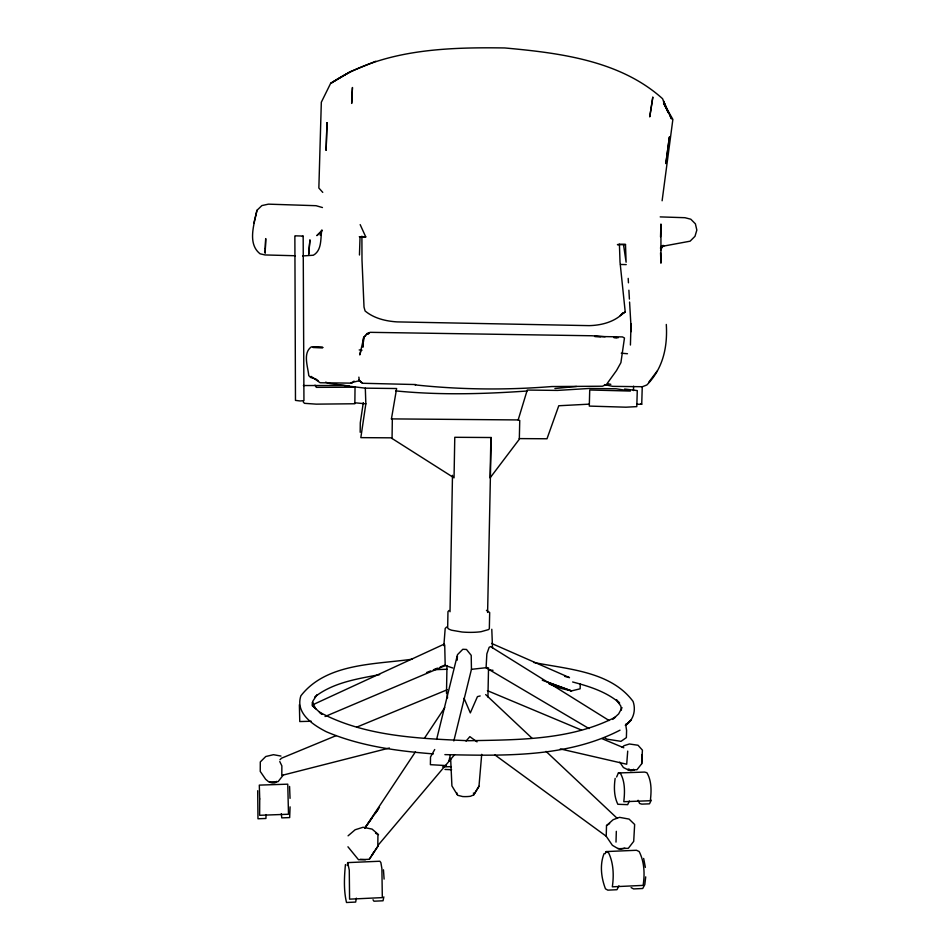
<?xml version="1.0" encoding="UTF-8"?>
<svg xmlns="http://www.w3.org/2000/svg" width="950" height="950" viewBox="0 0 950 950"><rect width="100%" height="100%" fill="white"/><g stroke="black" fill="none" stroke-linecap="round" stroke-linejoin="round"><path stroke-width="1.43" d="M303.169 236.182L303.941 400.639L300.093 400.971L295.474 400.389L294.868 236.123A10.557 0.618 1.5 0 1 295.604 235.838L302.753 236.051A10.592 0.629 1.5 0 1 302.409 236.455M312.324 704.852L312.348 702.371L315.792 708.807L312.218 705.494L321.955 714.376M257.699 790.721L257.973 818.769L265.917 818.472L266.083 814.566M360.181 432.274L360.287 422.821L363.292 402.669M391.436 418.891L518.166 419.936L519.745 420.482L519.317 439.244L490.069 477.909L490.889 437.522L454.777 437.297L454.041 477.85L392.053 438.484L392.326 419.437L391.436 418.891L396.625 388.526L365.311 388.158L343.461 385.498L303.371 385.546M446.488 693.31L446.987 665.511M450.015 611.764L452.485 475.297M487.611 612.441L491.209 437.439M487.932 697.062L488.537 667.814M290.082 806.847L289.667 817.582L281.77 817.879L281.295 813.722M580.272 683.715L580.141 688.797L571.508 690.911L561.497 688.512L549.148 684M606.219 836.238L606.516 825.586L613.13 819.707L619.507 817.344L629.078 819.09L634.648 824.469L633.709 841.356L628.342 848.303L618.189 848.73L612.382 845.298L606.219 836.238L494.974 754.977M630.42 345.028L631.038 323.76M616.004 842.092L616.324 831.321M633.46 390.581L633.591 386.199M636.643 404.296L641.725 404.213L642.259 386.591M619.744 762.126L623.402 767.517L628.389 769.999L636.987 769.714L641.701 763.741L641.986 754.573M660.535 236.906L660.939 224.022L660.939 263.162L660.547 252.854M359.456 255.004L360.038 236.966L359.302 236.716L365.75 236.906L360.169 224.616M666.294 324.449C667.707 347.154 662.981 368.493 646.855 384.976L642.402 386.721L612.714 386.353L604.509 384.596M299.381 704.734L299.761 721.549L311.244 721.252M457.176 660.203L457.425 656.046M322.454 207.539L316.017 205.699L268.423 204.155L261.879 205.58L256.951 210.33C254.279 223.986 247.119 243.58 260.062 253.792L265.014 254.944L295.391 255.752M443.852 645.703L445.182 628.52L446.619 627M456.855 792.811A13.953 4.536 1.2 0 0 458.09 795.387L462.65 796.551A13.906 4.513 1.1 0 0 470.511 796.266L473.777 794.829L478.978 786.279L481.709 754.336M363.197 344.363L362.936 347.166L363.636 337.523L367.306 333.367L370.262 332.334L591.992 335.766L605.091 336.763M363.458 341.572L363.636 337.523L365.738 335.635M641.701 763.741L642.414 750.144L638.032 745.251L629.422 743.992L624.055 745.679L622.214 747.413M321.682 230.506C320.447 238.877 321.991 250.254 313.358 255.229L302.634 255.942M312.574 704.781L312.978 700.946L317.086 694.664M645.715 876.862L644.801 884.64L642.722 888.499L633.614 888.927L631.121 887.621M615.161 778.371C613.89 786.968 613.949 796.361 617.856 804.282L627.665 804.662L629.363 801.016M365.311 388.158L365.845 403.833L360.834 437.641L391.162 437.831L392.053 438.484M345.432 864.571C344.244 877.052 343.603 890.328 346.512 902.5L355.668 902.072L356.345 898.142M347.237 865.533L347.676 862.612L379.869 861.234L380.879 862.612L381.9 868.656L382.316 897.619L349.576 899.151L349.279 870.081L347.676 862.612M627.712 751.094L626.703 764.227L560.298 748.921M383.848 896.859L383.04 900.778L373.932 901.206L373.017 899.781M256.951 210.33L253.876 223.036M448.899 760.998L450.3 755.262M453.827 740.941L471.449 669.334L471.212 655.346L466.474 649.456L462.793 649.289L457.508 654.657L436.62 739.421M321.67 230.221L320.328 235.291L321.456 231.183L316.872 235.624L322.24 230.244M360.774 351.251L359.777 354.932L363.838 337.381M518.166 419.936L527.25 390.058L557.413 390.414L589.404 388.455L616.087 388.776L630.373 391.056L589.724 389.987L589.297 406.089L625.979 407.194L636.797 406.624L637.272 390.593L624.613 389.025M604.141 853.468C599.592 864.583 601.219 877.847 605.471 888.832L607.81 890.15L616.966 889.711L618.937 885.851M662.114 200.771L672.873 119.379L663.539 103.123L668.871 113.644M616.633 776.969L618.403 772.956L644.575 772.077L646.891 772.706C651.795 781.031 651.451 791.421 650.322 800.731L623.794 801.705C624.839 792.371 625.207 782.052 620.576 773.597L618.403 772.956M605.162 853.729L606.171 851.568L636.488 850.274L639.16 851.544C644.421 861.793 644.884 874.154 643.126 885.388L612.334 886.825C613.961 875.556 613.581 863.289 608.653 852.851L606.171 851.568M660.571 250.349L663.064 245.29M651.284 800.209L649.479 803.842L641.773 804.127L639.611 803.474L638.091 800.268M622.036 707.667L618.628 713.925L613.724 718.402M434.708 749.514L430.516 756.996L430.386 764.679L446.061 765.569M478.978 786.279L473.777 794.829A13.965 4.548 1.1 0 0 473.361 793.048M347.949 846.794L358.518 859.75L369.301 859.287L378.361 845.559L371.723 855.404M369.301 859.287L373.884 852.174M283.088 775.259L278.136 781.613L268.791 781.921L265.62 779.261L260.241 771.412L260.3 761.936L265.762 756.521L273.457 754.692L280.951 756.057M364.907 827.996L415.423 751.854M424.377 738.34L444.754 707.643M364.954 828.008L371.782 818.342M375.202 813.521L377.767 809.887M364.931 827.854L379.466 807.346M648.601 382.411L657.115 371.117M454.67 754.597L377.803 845.583L377.946 834.646L375.547 833.15M466.058 741.119L469.858 736.63L477.031 741.879M449.041 610.458L447.961 611.681L447.676 627.487A20.841 4.382 1.1 0 0 451.618 630.218L462.044 632.011A20.841 4.382 1.1 0 0 481.056 631.703L488.431 629.624A20.841 4.382 1.1 0 0 489.345 628.318L489.678 612.512L486.436 610.339M623.129 312.562L620.279 315.614L625.219 311.909L620.018 262.058L619.424 244.304L625.492 244.482L626.109 262.212L623.497 244.637M279.989 759.739L281.461 758.231L336.3 735.573M622.143 314.153C613.367 322.276 600.911 325.363 589.154 325.636L397.064 321.896C385.688 321.147 374.051 318.404 365.097 310.983L364.016 307.111L361.997 260.003L361.902 236.158M660.404 248.009L662.174 246.204M354.041 381.093L351.939 383.147L320.162 382.755L311.077 376.39M625.812 725.123C633.591 719.969 636.108 710.018 633.068 701.421C610.529 671.163 567.708 669.311 533.698 662.447M625.337 725.349L631.002 720.219L625.504 725.194M348.08 835.822L355.134 829.766L363.054 827.272L372.067 829.101L378.516 834.623M612.691 719.423L615.469 717.096C570.57 740.394 517.738 739.741 468.362 740.727C418.107 738.471 364.693 736.523 319.449 712.144L321.242 713.747M623.164 313.441L625.219 311.909M314.688 697.015C333.094 682.539 357.271 678.882 379.656 674.607M660.63 248.116L663.979 245.729L661.164 246.382M606.516 825.586L609.651 823.531M375.784 61.251L350.443 71.606L330.921 83.244C381.473 49.269 445.716 47.108 504.723 47.951C559.586 52.939 620.018 60.408 662.566 98.705L667.85 111.851M350.443 71.606L330.659 83.303L321.326 102.22L318.856 188.017L322.762 192.387M624.898 848.113L620.694 849.11L617.975 848.409M620.018 730.17C566.639 757.768 503.441 755.761 444.885 754.633M313.642 704.377L444.137 644.148L444.719 645.038L445.194 665.606L325.043 716.538M356.867 727.082L447.343 689.7M426.538 672.576L430.635 670.902M433.366 669.797L437.451 668.135M440.183 667.019L444.267 665.356M629.078 768.989L627.665 769.476L630.61 770.711L634.291 770.153L633.519 769.286M389.393 748.018L281.806 775.414L281.865 765.866L279.775 761.568M480.178 695.946L477.446 696.623L470.321 712.904L464.051 698.286M351.072 382.696L359.338 380.736L361.879 382.826L358.815 380.261L362.829 383.277L415.625 384.548L415.055 384.869C460.524 389.761 506.207 390.189 551.784 386.543L602.442 386.223L606.48 384.465L616.514 370.536L620.908 362.662L624.459 338.01L622.488 336.918L594.617 336.419L600.507 336.751M364.871 237.108L365.75 236.906L360.038 236.966M487.291 667.565L471.449 669.334M661.212 246.537L690.092 241.193L694.984 236.312L696.837 230.09L695.4 223.844L690.793 219.213L684.95 217.704L660.203 216.897M619.424 244.304L617.429 244.649L625.492 244.482M554.907 388.514L576.508 386.484M412.383 659.169C374.822 664.561 326.42 662.969 300.877 695.816C295.106 713.26 313.061 724.957 326.301 731.738C360.098 746.118 396.993 751.023 433.343 753.908M527.06 391.008C483.301 394.084 439.351 395.271 395.639 390.889M588.988 404.166L558.766 405.757L546.998 438.769L519.211 438.603M365.406 859.75L360.169 859.334M433.948 669.691L446.975 669.275M442.51 766.923L451.321 766.638M451.606 769.726L444.98 769.453M620.504 264.456L626.24 264.611M322.632 347.261L311.339 346.869C302.575 353.056 307.954 366.831 308.762 375.582L310.614 377.471L315.649 378.955M613.748 337.523L616.693 337.689M613.819 337.416L618.177 337.749M488.621 669.988L493.003 670.308M621.276 353.21L627.475 353.721M354.564 402.753L365.845 403.833M359.195 349.933L362.033 350.206M349.232 386.044L329.389 383.468L325.66 382.173M608.166 383.871L610.814 384.311M640.811 403.928L641.725 404.213M564.597 676.341L569.489 677.623L491.589 643.423M452.77 667.992L444.873 665.368M572.624 681.981C589.261 686.351 606.337 691.695 619.649 703.083L616.419 699.806L620.801 706.064L621.454 710.006M542.308 680.236L571.508 690.911L547.841 682.219M487.386 690.65L581.507 730.075M601.967 738.649L623.794 747.793M589.083 728.614L486.079 667.803L486.863 653.861L489.167 647.306L490.616 646.594L609.104 720.528M604.342 737.616L606.896 739.124L620.979 741.344L626.383 737.627L626.596 730.467L625.634 724.221M316.029 379.216L318.096 380.641M358.815 380.261L359.338 380.736L358.863 377.126M485.664 694.581L532.012 738.197M546.024 751.379L617.168 818.306M303.228 401.933L304.463 403.322L316.16 404.142L354.849 403.762L355.039 387.208L316.314 387.351L315.02 385.154M457.211 794.604L451.915 785.911L450.633 758.254M670.201 116.28L671.531 118.904L663.492 101.068L666.104 107.742M643.661 858.444L645.347 867.386M276.438 781.411L276.509 782.171L274.609 782.859L272.151 782.943L270.132 782.384L270.073 781.624M446.975 692.123L447.533 697.906M383.468 869.82L384.097 879.094M289.572 786.434L290.047 798.356M628.199 278.374L628.449 282.815M628.888 290.201L629.399 299.084M629.577 302.041L631.299 331.609M491.791 629.268L492.516 647.959M259.718 798.95L259.635 815.302L288.503 814.245L287.755 784.166L259.303 785.116L259.718 798.95M265.288 248.484L265.157 253.175L265.715 238.581L265.288 248.484M326.99 122.669L326.123 150.278L326.99 122.669M352.034 95.534L351.678 103.431L352.45 87.495L352.034 95.534M309.011 249.684L308.738 254.351L309.961 239.839L309.011 249.684M669.382 137.085L665.855 163.507L669.382 137.085M652.804 97.256L649.776 116.672L652.804 97.256M367.84 333.747L366.403 334.412L369.218 333.343L367.84 333.747M322.632 347.569L312.93 347.391L322.739 347.664"/></g></svg>
